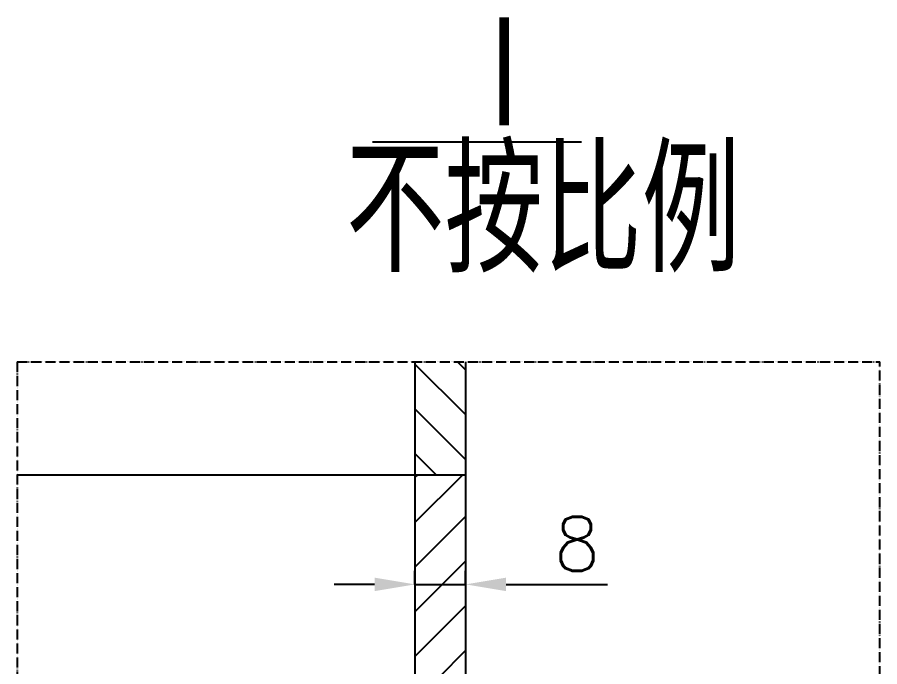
# Model space of a CAD drawing. Header units: millimetres. Extents: x 352 to 14123, y 79 to 19556.
# Drawn here: x 7101 to 8124, y 10974 to 11744 of the extents above; entities that cross this region are included whole.
import ezdxf

# ---------------------------------------------------------------- set-up
doc = ezdxf.new("R2010")
doc.units = ezdxf.units.MM
doc.linetypes.add('ACAD_ISO05W100', pattern=[33, 24, -3, 0, -3, 0, -3])
for name, color, linetype in [('6文字层', 3, 'Continuous'), ('LAYER2', 2, 'Continuous'), ('LAYER3', 3, 'Continuous')]:
    doc.layers.add(name, color=color, linetype=linetype)
doc.styles.add('HZ', font='txt', dxfattribs={"bigfont": 'hztxt'})
doc.styles.get("Standard").update_dxf_attribs({"font": 'txt.shx', "bigfont": 'gbcbig.shx'})

msp = doc.modelspace()

# ---------------------------------------------------------------- linework, layer by layer
at = {"layer": 'LAYER2'}
for p, q in [((7572.91923, 11335.31331), (7572.91923, 10961.51308)), ((7632.91923, 11335.31331), (7632.91923, 10961.51308)), ((7101.24124, 11201.51308), (7632.91923, 11201.51308))]:
    msp.add_line(p, q, dxfattribs=at)
at = {"layer": 'LAYER3', "linetype": 'ByBlock', "ltscale": 2}
for p, q in [((7522.36713, 11596.45606), (7770.54782, 11596.45606)), ((7632.91923, 11272.73229), (7572.91923, 11332.73229)), ((7632.91923, 11325.76529), (7623.37122, 11335.31331)), ((7632.91923, 11219.69928), (7572.91923, 11279.69928)), ((7598.07242, 11201.51308), (7572.91923, 11226.66627)), ((7572.91923, 11198.00483), (7576.42749, 11201.51308)), ((7572.91923, 11144.97182), (7629.4605, 11201.51308)), ((7572.91923, 11091.93881), (7632.91923, 11151.93881)), ((7572.91923, 11038.9058), (7632.91923, 11098.9058)), ((7572.91923, 11071.39883), (7572.91923, 11087.39883)), ((7632.91923, 11071.39883), (7632.91923, 11087.39883)), ((7524.91923, 11071.39883), (7476.91923, 11071.39883)), ((7572.91923, 11071.39883), (7632.91923, 11071.39883)), ((7680.91923, 11071.39883), (7801.27451, 11071.39883)), ((7572.91923, 10985.87279), (7632.91923, 11045.87279)), ((7601.59253, 10961.51308), (7632.91923, 10992.83978))]:
    msp.add_line(p, q, dxfattribs=at)
at = {"layer": 'LAYER3', "linetype": 'ACAD_ISO05W100', "ltscale": 0.5}
for p, q in [((7101.24124, 11335.31331), (7101.24124, 10043.86977)), ((7101.24124, 11335.31331), (8124.05069, 11335.31331)), ((8124.05069, 10043.86977), (8124.05069, 11335.31331))]:
    msp.add_line(p, q, dxfattribs=at)
at = {"layer": 'LAYER3', "linetype": 'ByBlock', "ltscale": 2}
for points in [[(7524.91923, 11079.39883), (7524.91923, 11063.39883), (7572.91923, 11071.39883)], [(7680.91923, 11079.39883), (7680.91923, 11063.39883), (7632.91923, 11071.39883)]]:
    msp.add_solid(points, dxfattribs=at)

# ---------------------------------------------------------------- texts
at = {"layer": '6文字层', "color": 2, "style": 'HZ', "width": 0.8}
for s, height, p in [('Ⅰ', 146.16869, (7620.15504, 11601.70027)), ('不按比例', 146.168686, (7490.99987, 11441.52741))]:
    msp.add_text(s, height=height, dxfattribs=at).set_placement(p)
at = {"layer": 'LAYER3', "linetype": 'ByBlock', "ltscale": 2, "insert": (7765.09687, 11119.39883), "char_height": 64, "attachment_point": 5}
msp.add_mtext('8', dxfattribs=at)

doc.saveas('drawing.dxf')
